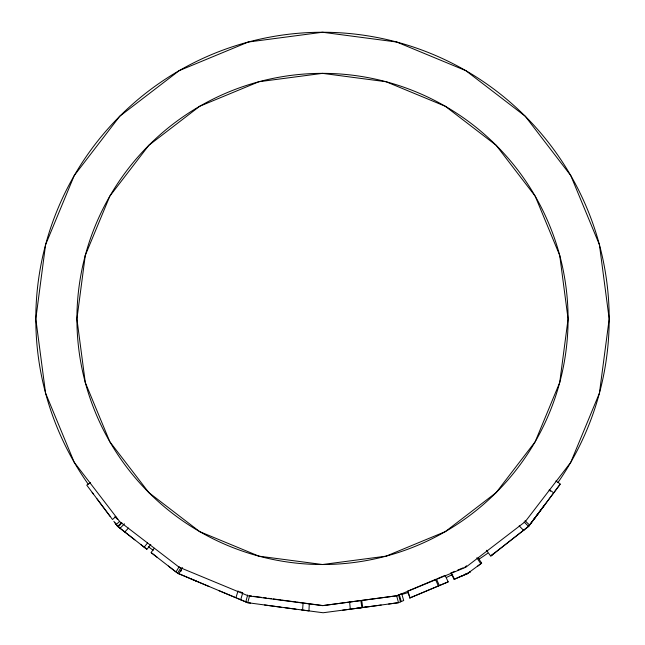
<?xml version="1.0" encoding="UTF-8"?>
<svg xmlns="http://www.w3.org/2000/svg" width="645" height="645" viewBox="0 0 645 645"><rect width="100%" height="100%" fill="white"/><g stroke="black" fill="none" stroke-linecap="round" stroke-linejoin="round"><path stroke-width="0.97" d="M309.294 603.752L308.939 610.896L285.074 607.735M302.578 610.057L303.094 602.922L296.668 602.059M250.55 603.075L247.72 602.688L249.599 595.787L251.574 596.044M245.761 601.874L247.688 594.98M240.682 599.753L242.746 592.9M235.893 597.754L238.069 590.933M180.673 571.615L181.567 570.067M178.834 573.736L182.43 567.544M180.777 567.81L177.609 573.212L208.964 586.466M179.213 566.592L176.004 571.97L151.365 552.789M554.361 492.006L560.352 483.984L555.885 480.993M533.754 519.483L560.013 484.435M538.825 512.743L528.4 526.602L553.636 492.965M528.4 526.602L545.726 503.535M154.284 548.258L151.043 552.531L157.34 557.449M150.817 544.412L146.947 549.338L141.102 544.767M144.174 547.17L147.544 542.993M124.775 531.964L128.492 528.094M120.043 528.247L124.477 523.821M118.317 526.892L121.849 522.893M121.502 522.627L117.672 526.385L116.285 524.538L119.502 521.434M115.802 516.5L112.512 519.531L97.056 498.932M528.569 526.385L490.982 555.829L528.569 526.385L524.095 521.999M524.441 529.626L523.547 530.327L519.169 525.852M465.005 567.036L466.585 565.802M495.207 552.531L490.684 556.054L486.483 550.266M477.784 566.1L481.638 563.101L478.171 557.885M467.133 573.848L481.638 563.101M90.469 482.645L86.761 485.153L93.509 494.183M461.812 576.106L470.423 571.825L468.609 572.663M450.839 573.002L454.112 579.363L462.272 575.59M464.078 574.751L465.892 573.913M454.112 579.363L468.633 573.212M407.801 591.086L435.488 579.452L438.382 585.999M435.689 579.363L436.447 579.049L439.366 585.579M437.657 578.541L444.139 575.816M454.87 571.301L451.178 572.857L454.54 579.178M457.636 570.14L463.166 567.818M416.065 595.359L448.202 581.855L445.066 575.421M410.067 597.867L448.202 581.855M409.623 598.052L415.009 595.803M363.103 607.477L398.513 602.688L403.697 600.527L401.69 593.658L396.635 595.787L361.74 600.439L362.732 607.525M388.669 604.034L398.513 602.688L396.635 595.787L322.5 605.639L248.301 595.867L179.157 567.229L119.776 521.668L74.215 462.288L45.577 393.144L35.806 318.944L45.577 244.745L74.215 175.593L119.776 116.221L179.157 70.66L248.301 42.022L322.5 32.25L396.699 42.022L465.843 70.66L525.224 116.221L570.785 175.593L599.423 244.745L609.194 318.944L599.423 393.144L570.785 462.288L525.224 521.668L465.843 567.229L396.699 595.867A286.694 286.694 0 0 0 398.61 595.351M356.024 608.42L381.171 605.05M342.576 610.202L366.4 607.034M361.329 607.711L323.121 612.75L301.328 609.896M253.541 596.311L261.427 597.359M263.394 597.625L266.353 598.02M268.32 598.278L271.279 598.673M273.246 598.939L281.131 599.987M282.115 600.124L295.692 601.93M303.755 603.01L323.121 605.591L360.886 600.551L361.861 607.646M264.579 604.986L295.982 609.186M237.013 598.221L247.72 602.688L281.059 607.203M218.574 590.497L225.798 593.529M225.395 593.36L247.72 602.688M239.819 591.675L242.351 592.739M191.146 578.944L235.546 597.609M196.217 581.089L177.609 573.212L168.401 566.06M549.379 489.7L553.716 492.861M549.064 490.127L550.507 491.176M146.665 549.121L117.567 526.304L115.592 523.619M134.845 539.865L117.672 526.385L114.883 522.676M525.046 520.725L529.545 525.078M113.851 521.305L116.052 524.232M92.162 492.385L110.093 516.306M476.849 557.788L480.799 563.754M408.414 592.763L409.769 597.028M407.455 591.231L409.97 597.907M399.311 594.658L401.263 601.543M398.562 594.972L400.489 601.866M349.622 602.059L350.308 609.178M88.196 484.153A286.694 286.694 0 0 1 131.177 105.433A286.694 286.694 0 0 1 512.324 104.095A286.694 286.694 0 0 1 557.957 482.508M487.709 553.249A286.694 286.694 0 0 1 479.412 558.884M452.734 574.348A286.694 286.694 0 0 1 446.445 577.46M408.156 592.545A286.694 286.694 0 0 1 401.48 594.545M153.204 550.314A286.694 286.694 0 0 1 148.374 546.702M117.688 519.556A286.694 286.694 0 0 1 114.923 516.693M85.285 255.38L76.916 318.944L85.285 382.501L109.819 441.736L148.85 492.595L199.708 531.625L258.935 556.159L322.5 564.52L386.065 556.159L445.292 531.625L496.15 492.595L535.181 441.736L559.715 382.501L568.084 318.944L559.715 255.38L535.181 196.153L496.15 145.294L445.292 106.264L386.065 81.73L322.5 73.361L258.935 81.73L199.708 106.264L148.85 145.294L109.819 196.153L85.285 255.38M199.708 531.625A245.584 245.584 0 0 0 568.084 318.944A245.584 245.584 0 0 0 199.708 106.264A245.584 245.584 0 0 0 199.708 531.625"/></g></svg>
